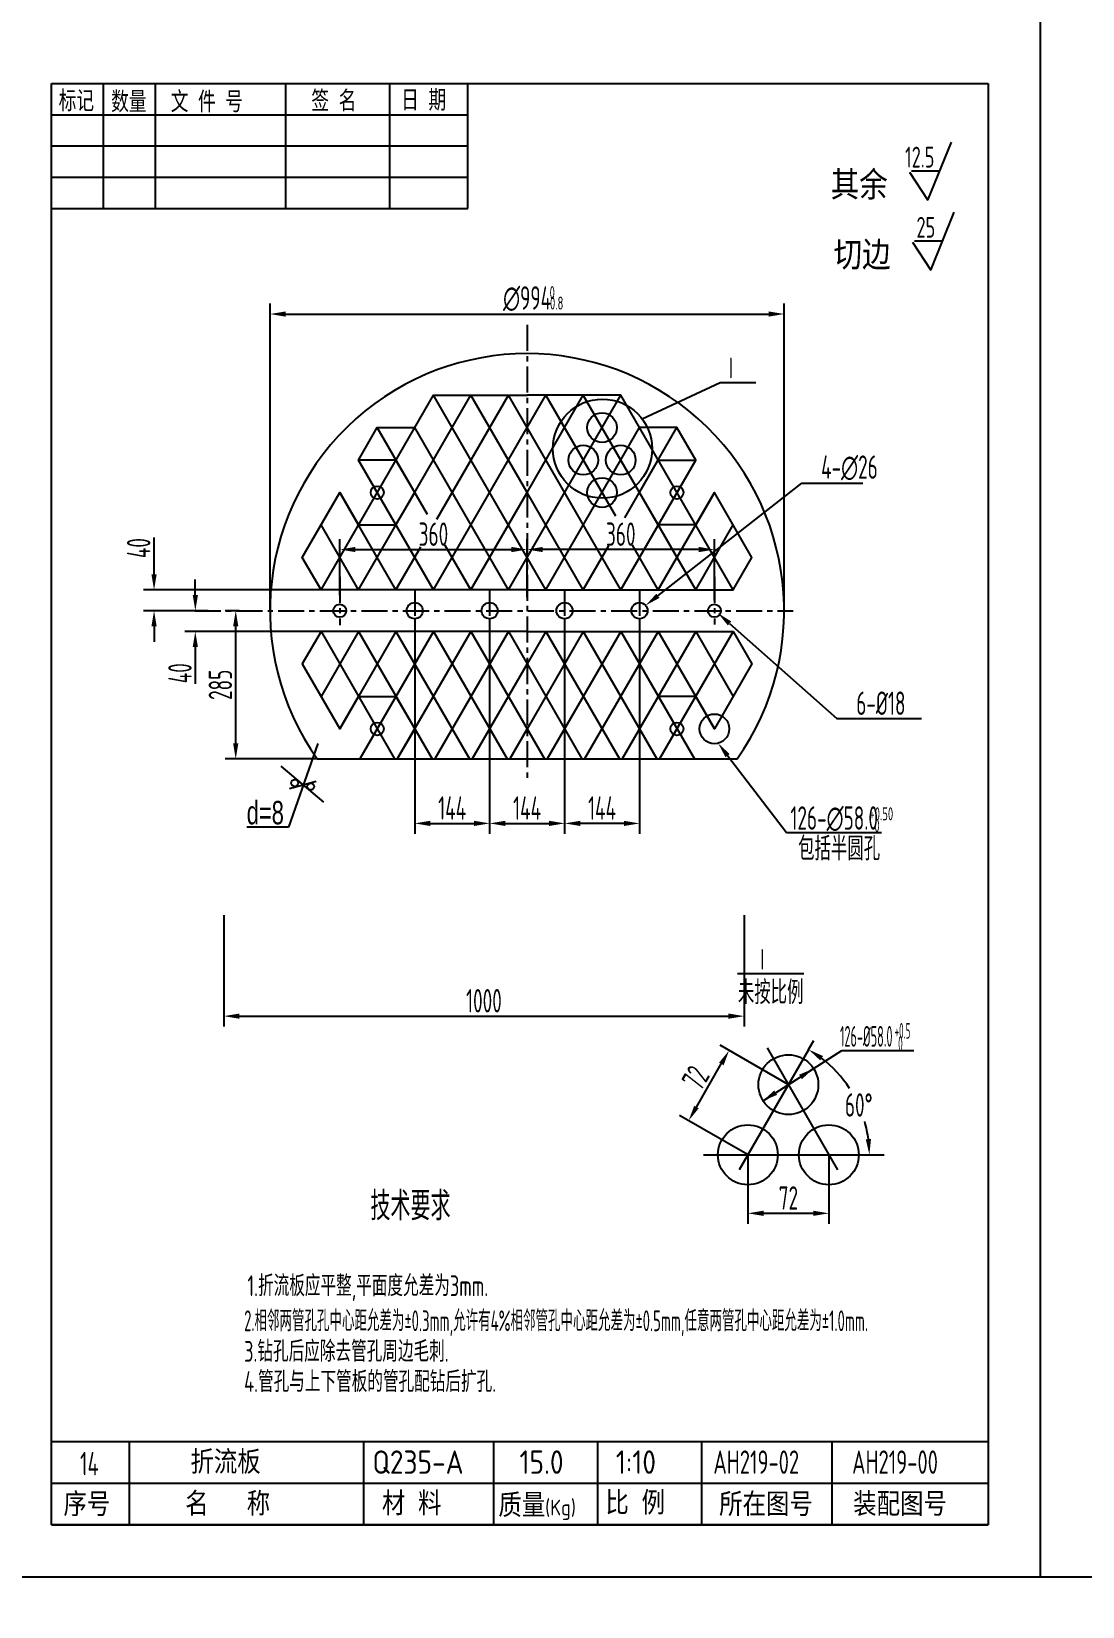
# Model space of a CAD drawing. Extents: x -1819 to 594, y -265 to 873.
# Drawn here: x -1498.8 to -1296.8, y 0.8 to 303.5 of the extents above; entities that cross this region are included whole.
import ezdxf
from ezdxf.enums import TextEntityAlignment as Align

# ---------------------------------------------------------------- set-up
doc = ezdxf.new("R2010")
doc.units = 0
doc.header["$LTSCALE"] = 2
doc.header["$MEASUREMENT"] = 0
doc.linetypes.add('CENTERX2', pattern=[4, 2.5, -0.5, 0.5, -0.5])
doc.layers.get('0').update_dxf_attribs({"linetype": 'CONTINUOUS'})
doc.layers.get('DEFPOINTS').update_dxf_attribs({"linetype": 'CONTINUOUS'})
for name, color, linetype in [('16CEN', 6, 'CENTERX2'), ('16CON', 4, 'CONTINUOUS'), ('16CON2', 3, 'CONTINUOUS'), ('16DIM', 3, 'CONTINUOUS'), ('16TXT', 3, 'CONTINUOUS')]:
    doc.layers.add(name, color=color, linetype=linetype)
doc.styles.add('GREEKC', font='greekc.shx', dxfattribs={"width": 0.7, "bigfont": 'hztxt2.shx'})
doc.styles.add('HZ', font='ascii.shx', dxfattribs={"width": 0.7, "bigfont": 'hztxt2.shx'})
doc.styles.add('HZ1', font='ascii.shx', dxfattribs={"width": 0.75, "bigfont": 'hztxt2.shx'})
doc.styles.get("Standard").update_dxf_attribs({"font": 'ascii.shx', "width": 0.75})
doc.dimstyles.get("Standard").update_dxf_attribs({"dimtxt": 4.5, "dimasz": 3, "dimexe": 2, "dimexo": 0.0625, "dimgap": 0.7, "dimtad": 1, "dimdec": 4, "dimzin": 0, "dimtxsty": 'HZ', "dimcen": 0.09, "dimazin": 3, "dimtfac": 1, "dimtdec": 4, "dimtofl": 0, "dimtmove": 0, "dimatfit": 3, "dimtolj": 1, "dimtzin": 0})

# ---------------------------------------------------------------- blocks, each defined once
blk = doc.blocks.new('*D130')
at = {"color": 0, "linetype": 'BYBLOCK'}
for p, q in [((-484.94, 720.19), (-498.01, 727.74)), ((-502.56, 715.85), (-497.78, 724.14)), ((-492.73, 706.71), (-505.79, 714.25))]:
    blk.add_line(p, q, dxfattribs=at)
for points in [[(-498.21, 724.39), (-497.34, 723.89), (-496.28, 726.74)], [(-502.99, 716.1), (-502.13, 715.6), (-504.06, 713.25)]]:
    blk.add_solid(points, dxfattribs=at)
at = {"layer": 'DEFPOINTS', "color": 0, "linetype": 'BYBLOCK'}
for p in [(-496.28, 726.74), (-484.89, 720.16), (-492.67, 706.68)]:
    blk.add_point(p, dxfattribs=at)
at = {"color": 0, "linetype": 'BYBLOCK', "insert": (-502.72, 721.47), "char_height": 4.5, "attachment_point": 5, "rotation": 60, "style": 'HZ'}
blk.add_mtext('\\A1;72', dxfattribs=at)
blk = doc.blocks.new('*D129')
at = {"color": 0, "linetype": 'BYBLOCK'}
blk.add_line((-488.78, 248.91), (-487.77, 250.65), dxfattribs=at)
for start, end in [(33.1123, 52.6346), (7.3654, 15.9246)]:
    blk.add_arc((-500.45, 228.69), 23.35, start, end, dxfattribs=at)
for points in [[(-486.55, 246.83), (-486, 247.67), (-488.77, 248.91)], [(-476.79, 231.72), (-477.79, 231.65), (-477.1, 228.69)]]:
    blk.add_solid(points, dxfattribs=at)
at = {"layer": 'DEFPOINTS', "color": 0, "linetype": 'BYBLOCK'}
for p in [(-488.81, 248.85), (-482.56, 243.7), (-508.98, 228.69), (-474.24, 228.69), (-502.12, 225.8)]:
    blk.add_point(p, dxfattribs=at)
at = {"color": 0, "linetype": 'BYBLOCK', "insert": (-479.15, 238.27), "char_height": 4.5, "attachment_point": 5, "style": 'HZ'}
blk.add_mtext('\\A1;60°', dxfattribs=at)
blk = doc.blocks.new('*D128')
at = {"color": 0, "linetype": 'BYBLOCK'}
for p, q in [((-492.67, 706.62), (-492.67, 693.44)), ((-477.11, 706.62), (-477.11, 693.44)), ((-489.67, 695.44), (-480.11, 695.44))]:
    blk.add_line(p, q, dxfattribs=at)
for points in [[(-489.67, 695.94), (-489.67, 694.94), (-492.67, 695.44)], [(-480.11, 695.94), (-480.11, 694.94), (-477.11, 695.44)]]:
    blk.add_solid(points, dxfattribs=at)
at = {"layer": 'DEFPOINTS', "color": 0, "linetype": 'BYBLOCK'}
for p in [(-492.67, 706.68), (-477.11, 706.68), (-477.11, 695.44)]:
    blk.add_point(p, dxfattribs=at)
at = {"color": 0, "linetype": 'BYBLOCK', "insert": (-484.89, 698.39), "char_height": 4.5, "attachment_point": 5, "style": 'HZ'}
blk.add_mtext('\\A1;72', dxfattribs=at)
blk = doc.blocks.new('*D242')
at = {"color": 0, "linetype": 'BYBLOCK'}
for p, q in [((-361.41, 846.41), (-361.41, 852.49)), ((-261.41, 846.41), (-261.41, 852.49)), ((-358.41, 850.49), (-264.41, 850.49)), ((-932.01, 186.91), (-932.01, 200.41)), ((-950.1, 183.91), (-930.01, 183.91)), ((-947.91, 181.79), (-930.01, 181.79)), ((-932.01, 178.79), (-932.01, 175.79))]:
    blk.add_line(p, q, dxfattribs=at)
for points in [[(-358.41, 850.99), (-358.41, 849.99), (-361.41, 850.49)], [(-264.41, 850.99), (-264.41, 849.99), (-261.41, 850.49)], [(-932.51, 186.91), (-931.51, 186.91), (-932.01, 183.91)], [(-932.51, 178.79), (-931.51, 178.79), (-932.01, 181.79)]]:
    blk.add_solid(points, dxfattribs=at)
at = {"layer": 'DEFPOINTS', "color": 0, "linetype": 'BYBLOCK'}
for p in [(-261.41, 850.49), (-361.41, 846.34), (-261.41, 846.34), (-950.16, 183.91), (-947.98, 181.79), (-932.01, 183.91)]:
    blk.add_point(p, dxfattribs=at)
at = {"color": 0, "linetype": 'BYBLOCK', "insert": (-311.41, 853.44), "char_height": 4.5, "attachment_point": 5, "style": 'HZ'}
blk.add_mtext('\\A1;∅996', dxfattribs=at)
at = {"color": 0, "linetype": 'BYBLOCK', "insert": (-935.18, 195.16), "char_height": 4.5, "attachment_point": 5, "rotation": 90, "style": 'HZ'}
blk.add_mtext('\\A1;4X45°', dxfattribs=at)
blk = doc.blocks.new('*D241')
at = {"color": 0, "linetype": 'BYBLOCK'}
for p, q in [((-363.41, 846.41), (-363.41, 857.76)), ((-259.46, 846.41), (-259.46, 857.76)), ((-360.41, 855.76), (-262.46, 855.76)), ((-743.35, 68.98), (-766.4, 68.98)), ((-764.4, 65.98), (-764.4, 59.98)), ((-743.28, 56.98), (-766.4, 56.98))]:
    blk.add_line(p, q, dxfattribs=at)
for points in [[(-360.41, 856.26), (-360.41, 855.26), (-363.41, 855.76)], [(-262.46, 856.26), (-262.46, 855.26), (-259.46, 855.76)], [(-764.9, 65.98), (-763.9, 65.98), (-764.4, 68.98)], [(-764.9, 59.98), (-763.9, 59.98), (-764.4, 56.98)]]:
    blk.add_solid(points, dxfattribs=at)
at = {"layer": 'DEFPOINTS', "color": 0, "linetype": 'BYBLOCK'}
for p in [(-259.46, 855.76), (-363.41, 846.34), (-259.46, 846.34), (-743.29, 68.98), (-764.4, 56.98), (-743.22, 56.98)]:
    blk.add_point(p, dxfattribs=at)
at = {"color": 0, "linetype": 'BYBLOCK', "insert": (-311.44, 858.71), "char_height": 4.5, "attachment_point": 5, "style": 'HZ'}
blk.add_mtext('\\A1;∅1042', dxfattribs=at)
at = {"color": 0, "linetype": 'BYBLOCK', "insert": (-767.35, 62.98), "char_height": 4.5, "attachment_point": 5, "rotation": 90, "style": 'HZ'}
blk.add_mtext('\\A1;90', dxfattribs=at)
blk = doc.blocks.new('*D240')
at = {"color": 0, "linetype": 'BYBLOCK'}
for p, q in [((-365.91, 847.84), (-365.91, 863.32)), ((-256.91, 847.7), (-256.91, 863.32)), ((-362.91, 861.32), (-259.91, 861.32)), ((-735.41, 117.36), (-776.31, 117.36)), ((-774.31, 114.36), (-774.31, 59.98)), ((-754.61, 56.98), (-776.31, 56.98))]:
    blk.add_line(p, q, dxfattribs=at)
for points in [[(-362.91, 861.82), (-362.91, 860.82), (-365.91, 861.32)], [(-259.91, 861.82), (-259.91, 860.82), (-256.91, 861.32)], [(-774.81, 114.36), (-773.81, 114.36), (-774.31, 117.36)], [(-774.81, 59.98), (-773.81, 59.98), (-774.31, 56.98)]]:
    blk.add_solid(points, dxfattribs=at)
at = {"layer": 'DEFPOINTS', "color": 0, "linetype": 'BYBLOCK'}
for p in [(-256.91, 861.32), (-365.91, 847.78), (-256.91, 847.64), (-735.35, 117.36), (-774.31, 56.98), (-754.55, 56.98)]:
    blk.add_point(p, dxfattribs=at)
at = {"color": 0, "linetype": 'BYBLOCK', "insert": (-311.41, 864.27), "char_height": 4.5, "attachment_point": 5, "style": 'HZ'}
blk.add_mtext('\\A1;∅1090', dxfattribs=at)
at = {"color": 0, "linetype": 'BYBLOCK', "insert": (-777.26, 87.17), "char_height": 4.5, "attachment_point": 5, "rotation": 90, "style": 'HZ'}
blk.add_mtext('\\A1;320', dxfattribs=at)
blk = doc.blocks.new('*D239')
at = {"color": 0, "linetype": 'BYBLOCK'}
for p, q in [((-367.91, 845.81), (-367.91, 868.74)), ((-254.91, 845.81), (-254.91, 868.74)), ((-364.91, 866.74), (-257.91, 866.74)), ((-593.4, 455.74), (-593.4, 434.33)), ((-493.4, 455.74), (-493.4, 434.33)), ((-590.4, 436.33), (-496.4, 436.33))]:
    blk.add_line(p, q, dxfattribs=at)
for points in [[(-364.91, 867.24), (-364.91, 866.24), (-367.91, 866.74)], [(-257.91, 867.24), (-257.91, 866.24), (-254.91, 866.74)], [(-590.4, 436.83), (-590.4, 435.83), (-593.4, 436.33)], [(-496.4, 436.83), (-496.4, 435.83), (-493.4, 436.33)]]:
    blk.add_solid(points, dxfattribs=at)
at = {"layer": 'DEFPOINTS', "color": 0, "linetype": 'BYBLOCK'}
for p in [(-254.91, 866.74), (-367.91, 845.74), (-254.91, 845.74), (-593.4, 455.8), (-493.4, 455.8), (-493.4, 436.33)]:
    blk.add_point(p, dxfattribs=at)
at = {"color": 0, "linetype": 'BYBLOCK', "char_height": 4.5, "attachment_point": 5, "style": 'HZ'}
for s, insert in [('\\A1;∅1130', (-311.41, 869.69)), ('\\A1;1000', (-543.4, 439.28))]:
    blk.add_mtext(s, dxfattribs=dict(at, insert=insert))
blk = doc.blocks.new('*D243')
at = {"color": 0, "linetype": 'BYBLOCK'}
for p, q in [((-361.41, 838.68), (-361.41, 823.25)), ((-261.41, 838.68), (-261.41, 823.25)), ((-358.41, 825.25), (-264.41, 825.25)), ((-931.15, 470.72), (-931.15, 484.22)), ((-950.07, 467.72), (-929.15, 467.72)), ((-933.38, 465.62), (-929.15, 465.62)), ((-931.15, 462.62), (-931.15, 459.62))]:
    blk.add_line(p, q, dxfattribs=at)
for points in [[(-358.41, 825.75), (-358.41, 824.75), (-361.41, 825.25)], [(-264.41, 825.75), (-264.41, 824.75), (-261.41, 825.25)], [(-931.65, 470.72), (-930.65, 470.72), (-931.15, 467.72)], [(-931.65, 462.62), (-930.65, 462.62), (-931.15, 465.62)]]:
    blk.add_solid(points, dxfattribs=at)
at = {"layer": 'DEFPOINTS', "color": 0, "linetype": 'BYBLOCK'}
for p in [(-361.41, 838.74), (-261.41, 838.74), (-261.41, 825.25), (-950.13, 467.72), (-931.15, 467.72), (-933.44, 465.62)]:
    blk.add_point(p, dxfattribs=at)
at = {"color": 0, "linetype": 'BYBLOCK', "insert": (-311.41, 828.2), "char_height": 4.5, "attachment_point": 5, "style": 'HZ'}
blk.add_mtext('\\A1;∅1000', dxfattribs=at)
at = {"color": 0, "linetype": 'BYBLOCK', "insert": (-934.33, 478.97), "char_height": 4.5, "attachment_point": 5, "rotation": 90, "style": 'HZ'}
blk.add_mtext('\\A1;4X45°', dxfattribs=at)
blk = doc.blocks.new('*D269')
at = {"color": 0, "linetype": 'BYBLOCK'}
for p, q in [((-383.1, 739.99), (-383.1, 747.04)), ((-351.07, 736.99), (-385.1, 736.99)), ((-374.57, 732.99), (-385.1, 732.99)), ((-383.1, 729.99), (-383.1, 726.99))]:
    blk.add_line(p, q, dxfattribs=at)
for points in [[(-383.6, 739.99), (-382.6, 739.99), (-383.1, 736.99)], [(-383.6, 729.99), (-382.6, 729.99), (-383.1, 732.99)]]:
    blk.add_solid(points, dxfattribs=at)
at = {"layer": 'DEFPOINTS', "color": 0, "linetype": 'BYBLOCK'}
for p in [(-383.1, 736.99), (-351.01, 736.99), (-374.51, 732.99)]:
    blk.add_point(p, dxfattribs=at)
at = {"color": 0, "linetype": 'BYBLOCK', "insert": (-386.05, 745.02), "char_height": 4.5, "attachment_point": 5, "rotation": 90, "style": 'HZ'}
blk.add_mtext('\\A1;40', dxfattribs=at)
blk = doc.blocks.new('*D272')
at = {"color": 0, "linetype": 'BYBLOCK'}
for p, q in [((-311.41, 744.82), (-311.41, 746.75)), ((-278.41, 744.75), (-308.41, 744.75)), ((-275.41, 734.96), (-275.41, 746.75))]:
    blk.add_line(p, q, dxfattribs=at)
for points in [[(-308.41, 745.25), (-308.41, 744.25), (-311.41, 744.75)], [(-278.41, 745.25), (-278.41, 744.25), (-275.41, 744.75)]]:
    blk.add_solid(points, dxfattribs=at)
at = {"layer": 'DEFPOINTS', "color": 0, "linetype": 'BYBLOCK'}
for p in [(-311.41, 744.75), (-311.41, 744.75), (-275.41, 734.9)]:
    blk.add_point(p, dxfattribs=at)
at = {"color": 0, "linetype": 'BYBLOCK', "insert": (-293.41, 747.7), "char_height": 4.5, "attachment_point": 5, "style": 'HZ'}
blk.add_mtext('\\A1;360', dxfattribs=at)
blk = doc.blocks.new('*D271')
at = {"color": 0, "linetype": 'BYBLOCK'}
for p, q in [((-347.41, 735.95), (-347.41, 746.75)), ((-344.41, 744.75), (-314.41, 744.75)), ((-311.41, 735.57), (-311.41, 746.75))]:
    blk.add_line(p, q, dxfattribs=at)
for points in [[(-344.41, 745.25), (-344.41, 744.25), (-347.41, 744.75)], [(-314.41, 745.25), (-314.41, 744.25), (-311.41, 744.75)]]:
    blk.add_solid(points, dxfattribs=at)
at = {"layer": 'DEFPOINTS', "color": 0, "linetype": 'BYBLOCK'}
for p in [(-311.41, 744.75), (-347.41, 735.89), (-311.41, 735.51)]:
    blk.add_point(p, dxfattribs=at)
at = {"color": 0, "linetype": 'BYBLOCK', "insert": (-329.41, 747.7), "char_height": 4.5, "attachment_point": 5, "style": 'HZ'}
blk.add_mtext('\\A1;360', dxfattribs=at)
blk = doc.blocks.new('*D270')
at = {"color": 0, "linetype": 'BYBLOCK'}
for p, q in [((-375.17, 735.99), (-375.17, 738.99)), ((-372.69, 732.99), (-377.17, 732.99)), ((-351.07, 728.99), (-377.17, 728.99)), ((-375.17, 725.99), (-375.17, 718.94))]:
    blk.add_line(p, q, dxfattribs=at)
for points in [[(-375.67, 735.99), (-374.67, 735.99), (-375.17, 732.99)], [(-375.67, 725.99), (-374.67, 725.99), (-375.17, 728.99)]]:
    blk.add_solid(points, dxfattribs=at)
at = {"layer": 'DEFPOINTS', "color": 0, "linetype": 'BYBLOCK'}
for p in [(-372.62, 732.99), (-375.17, 728.99), (-351.01, 728.99)]:
    blk.add_point(p, dxfattribs=at)
at = {"color": 0, "linetype": 'BYBLOCK', "insert": (-378.12, 720.97), "char_height": 4.5, "attachment_point": 5, "rotation": 90, "style": 'HZ'}
blk.add_mtext('\\A1;40', dxfattribs=at)
blk = doc.blocks.new('*D273')
at = {"color": 0, "linetype": 'BYBLOCK'}
for p, q in [((-584.5, 811.31), (-584.5, 870.26)), ((-485.7, 811.31), (-485.7, 870.26)), ((-581.5, 868.26), (-488.7, 868.26))]:
    blk.add_line(p, q, dxfattribs=at)
for points in [[(-581.5, 868.76), (-581.5, 867.76), (-584.5, 868.26)], [(-488.7, 868.76), (-488.7, 867.76), (-485.7, 868.26)]]:
    blk.add_solid(points, dxfattribs=at)
at = {"layer": 'DEFPOINTS', "color": 0, "linetype": 'BYBLOCK'}
for p in [(-485.7, 868.26), (-584.5, 811.25), (-485.7, 811.25)]:
    blk.add_point(p, dxfattribs=at)
at = {"color": 0, "linetype": 'BYBLOCK', "insert": (-535.1, 871.21), "char_height": 4.5, "attachment_point": 5, "style": 'HZ'}
blk.add_mtext('\\A1;∅994', dxfattribs=at)
blk = doc.blocks.new('*D274')
at = {"color": 0, "linetype": 'BYBLOCK'}
for p, q in [((-590.46, 811.25), (-593.1, 811.25)), ((-591.1, 785.75), (-591.1, 808.25)), ((-575.52, 782.75), (-593.1, 782.75))]:
    blk.add_line(p, q, dxfattribs=at)
for points in [[(-591.6, 808.25), (-590.6, 808.25), (-591.1, 811.25)], [(-591.6, 785.75), (-590.6, 785.75), (-591.1, 782.75)]]:
    blk.add_solid(points, dxfattribs=at)
at = {"layer": 'DEFPOINTS', "color": 0, "linetype": 'BYBLOCK'}
for p in [(-591.1, 811.25), (-590.4, 811.25), (-575.45, 782.75)]:
    blk.add_point(p, dxfattribs=at)
at = {"color": 0, "linetype": 'BYBLOCK', "insert": (-594.05, 797), "char_height": 4.5, "attachment_point": 5, "rotation": 90, "style": 'HZ'}
blk.add_mtext('\\A1;285', dxfattribs=at)
blk = doc.blocks.new('*D275')
at = {"color": 0, "linetype": 'BYBLOCK'}
for p, q in [((-542.3, 809.64), (-542.3, 768.37)), ((-527.9, 809.64), (-527.9, 768.37)), ((-539.3, 770.37), (-530.9, 770.37))]:
    blk.add_line(p, q, dxfattribs=at)
for points in [[(-539.3, 770.87), (-539.3, 769.87), (-542.3, 770.37)], [(-530.9, 770.87), (-530.9, 769.87), (-527.9, 770.37)]]:
    blk.add_solid(points, dxfattribs=at)
at = {"layer": 'DEFPOINTS', "color": 0, "linetype": 'BYBLOCK'}
for p in [(-542.3, 809.7), (-527.9, 809.7), (-527.9, 770.37)]:
    blk.add_point(p, dxfattribs=at)
at = {"color": 0, "linetype": 'BYBLOCK', "insert": (-535.1, 773.32), "char_height": 4.5, "attachment_point": 5, "style": 'HZ'}
blk.add_mtext('\\A1;144', dxfattribs=at)
blk = doc.blocks.new('*D276')
at = {"color": 0, "linetype": 'BYBLOCK'}
for p, q in [((-513.5, 809.64), (-513.5, 768.37)), ((-527.9, 774.5), (-527.9, 768.37)), ((-516.5, 770.37), (-524.9, 770.37))]:
    blk.add_line(p, q, dxfattribs=at)
for points in [[(-524.9, 770.87), (-524.9, 769.87), (-527.9, 770.37)], [(-516.5, 770.87), (-516.5, 769.87), (-513.5, 770.37)]]:
    blk.add_solid(points, dxfattribs=at)
at = {"layer": 'DEFPOINTS', "color": 0, "linetype": 'BYBLOCK'}
for p in [(-513.5, 809.7), (-527.9, 774.56), (-527.9, 770.37)]:
    blk.add_point(p, dxfattribs=at)
at = {"color": 0, "linetype": 'BYBLOCK', "insert": (-520.7, 773.32), "char_height": 4.5, "attachment_point": 5, "style": 'HZ'}
blk.add_mtext('\\A1;144', dxfattribs=at)
blk = doc.blocks.new('*D277')
at = {"color": 0, "linetype": 'BYBLOCK'}
for p, q in [((-556.7, 809.64), (-556.7, 768.37)), ((-542.3, 773.45), (-542.3, 768.37)), ((-553.7, 770.37), (-545.3, 770.37))]:
    blk.add_line(p, q, dxfattribs=at)
for points in [[(-553.7, 770.87), (-553.7, 769.87), (-556.7, 770.37)], [(-545.3, 770.87), (-545.3, 769.87), (-542.3, 770.37)]]:
    blk.add_solid(points, dxfattribs=at)
at = {"layer": 'DEFPOINTS', "color": 0, "linetype": 'BYBLOCK'}
for p in [(-556.7, 809.7), (-542.3, 773.52), (-542.3, 770.37)]:
    blk.add_point(p, dxfattribs=at)
at = {"color": 0, "linetype": 'BYBLOCK', "insert": (-549.5, 773.32), "char_height": 4.5, "attachment_point": 5, "style": 'HZ'}
blk.add_mtext('\\A1;144', dxfattribs=at)

msp = doc.modelspace()

# ---------------------------------------------------------------- linework, layer by layer
for p in [(-1314.95884, 293.51154), (-1494.95884, 16.51154)]:
    msp.add_line(p, (-1314.95884, 16.51154))
msp.add_lwpolyline([(-1494.95884, 293.51154), (-1314.95884, 293.51154)])
at = {"layer": '16CEN'}
for p, q in [((-1403.56651, 247.1108), (-1403.56651, 159.41334)), ((-1439.56651, 198.6944), (-1439.56651, 189.3908)), ((-1367.56651, 198.6944), (-1367.56651, 189.52762)), ((-1425.16651, 196.20205), (-1425.16651, 188.20205)), ((-1410.76651, 196.20205), (-1410.76651, 188.20205)), ((-1396.36651, 196.20205), (-1396.36651, 188.20205)), ((-1381.96651, 196.20205), (-1381.96651, 188.20205)), ((-1467.41676, 192.20205), (-1352.4583, 192.20205))]:
    msp.add_line(p, q, dxfattribs=at)
at = {"layer": '16CON'}
msp.add_line((-1443.91635, 163.70205), (-1363.21666, 163.70205), dxfattribs=at)
for points in [[(-1494.95884, 16.51154), (-1494.95884, 293.51154)], [(-1403.56651, 196.20205), (-1443.16651, 196.20205), (-1446.76651, 202.43743), (-1439.56651, 214.9082), (-1435.96651, 208.67282), (-1428.76651, 208.67282), (-1425.16651, 214.9082), (-1428.76651, 221.14358), (-1435.96651, 221.14358), (-1432.36651, 227.37896), (-1425.16651, 227.37896), (-1421.56651, 233.61435), (-1403.56651, 233.61435)], [(-1403.56651, 196.20205), (-1363.96651, 196.20205), (-1360.36651, 202.43743), (-1367.56651, 214.9082), (-1371.16651, 208.67282), (-1378.36651, 208.67282), (-1381.96651, 214.9082), (-1378.36651, 221.14358), (-1371.16651, 221.14358), (-1374.76651, 227.37896), (-1381.96651, 227.37896), (-1385.56651, 233.61435), (-1403.56651, 233.61435)], [(-1403.56651, 188.20205), (-1443.16651, 188.20205), (-1446.76651, 181.96667), (-1439.56651, 169.4959), (-1435.96651, 175.73128), (-1428.76651, 175.73128), (-1425.16651, 169.4959), (-1428.51159, 163.70205)], [(-1403.56651, 188.20205), (-1363.96651, 188.20205), (-1360.36651, 181.96667), (-1367.56651, 169.4959), (-1371.16651, 175.73128), (-1378.36651, 175.73128), (-1381.96651, 169.4959), (-1378.62143, 163.70205)]]:
    msp.add_lwpolyline(points, dxfattribs=at)
for centre, radius in [((-1389.16651, 227.37896), 2.85), ((-1392.76651, 221.14358), 2.85), ((-1385.56651, 221.14358), 2.85), ((-1432.36651, 214.9082), 1.25), ((-1389.16651, 214.9082), 2.85), ((-1374.76651, 214.9082), 1.25), ((-1425.16651, 192.20205), 1.55), ((-1410.76651, 192.20205), 1.55), ((-1396.36651, 192.20205), 1.55), ((-1381.96651, 192.20205), 1.55), ((-1439.56651, 192.20205), 1.25), ((-1367.56651, 192.20205), 1.25), ((-1432.36651, 169.4959), 1.25), ((-1374.76651, 169.4959), 1.25), ((-1367.56651, 169.4959), 2.85), ((-1353.35272, 101.11339), 5.75), ((-1361.136, 87.63234), 5.75), ((-1345.56943, 87.63234), 5.75)]:
    msp.add_circle(centre, radius, dxfattribs=at)
msp.add_arc((-1403.56651, 192.20205), 49.4, 324.765582, 215.234418, dxfattribs=at)
at = {"layer": '16CON2'}
for p, q in [((-1443.16651, 196.20205), (-1421.56651, 233.61435)), ((-1435.96651, 196.20205), (-1414.36651, 233.61435)), ((-1403.56651, 202.43743), (-1421.56651, 233.61435)), ((-1420.92245, 209.78835), (-1407.16651, 233.61435)), ((-1403.56651, 214.9082), (-1414.36651, 233.61435)), ((-1403.56651, 227.37896), (-1407.16651, 233.61435)), ((-1403.56651, 202.43743), (-1385.56651, 233.61435)), ((-1403.56651, 214.9082), (-1392.76651, 233.61435)), ((-1403.56651, 227.37896), (-1399.96651, 233.61435)), ((-1386.53479, 210.34993), (-1399.96651, 233.61435)), ((-1371.16651, 196.20205), (-1392.76651, 233.61435)), ((-1363.96651, 196.20205), (-1385.56651, 233.61435)), ((-1381.47503, 229.07877), (-1366.4382, 236.0338)), ((-1366.4382, 236.0338), (-1359.6267, 236.0338)), ((-1422.71545, 210.66285), (-1432.36651, 227.37896)), ((-1407.16651, 196.20205), (-1425.16651, 227.37896)), ((-1421.56651, 196.20205), (-1403.56651, 227.37896)), ((-1385.56651, 196.20205), (-1403.56651, 227.37896)), ((-1399.96651, 196.20205), (-1381.96651, 227.37896)), ((-1384.789, 210.0195), (-1374.76651, 227.37896)), ((-1371.16651, 221.14358), (-1374.76651, 227.37896)), ((-1421.56651, 196.20205), (-1435.96651, 221.14358)), ((-1385.56651, 196.20205), (-1371.16651, 221.14358)), ((-1446.76651, 202.43743), (-1439.56651, 214.9082)), ((-1428.76651, 196.20205), (-1439.56651, 214.9082)), ((-1414.36651, 196.20205), (-1403.56651, 214.9082)), ((-1392.76651, 196.20205), (-1403.56651, 214.9082)), ((-1378.42798, 195.06063), (-1350.76531, 216.7008)), ((-1378.36651, 196.20205), (-1367.56651, 214.9082)), ((-1360.36651, 202.43743), (-1367.56651, 214.9082)), ((-1350.76531, 216.7008), (-1347.76531, 216.7008)), ((-1347.76531, 216.7008), (-1339.01531, 216.7008)), ((-1435.96651, 196.20205), (-1443.16651, 208.67282)), ((-1371.16651, 196.20205), (-1363.96651, 208.67282)), ((-1428.76651, 196.20205), (-1424.00807, 204.4439)), ((-1414.36651, 196.20205), (-1419.30756, 204.76021)), ((-1392.76651, 196.20205), (-1387.84281, 204.73014)), ((-1378.36651, 196.20205), (-1383.33751, 204.81207)), ((-1443.16651, 196.20205), (-1446.76651, 202.43743)), ((-1407.16651, 196.20205), (-1403.56651, 202.43743)), ((-1399.96651, 196.20205), (-1403.56651, 202.43743)), ((-1363.96651, 196.20205), (-1360.36651, 202.43743)), ((-1443.16651, 188.20205), (-1429.02143, 163.70205)), ((-1435.96651, 188.20205), (-1443.16651, 175.73128)), ((-1428.76651, 188.20205), (-1439.56651, 169.4959)), ((-1435.96651, 188.20205), (-1421.82143, 163.70205)), ((-1421.56651, 188.20205), (-1435.71159, 163.70205)), ((-1428.76651, 188.20205), (-1414.62143, 163.70205)), ((-1414.36651, 188.20205), (-1428.51159, 163.70205)), ((-1421.56651, 188.20205), (-1407.42143, 163.70205)), ((-1407.16651, 188.20205), (-1421.31159, 163.70205)), ((-1414.36651, 188.20205), (-1403.56651, 169.4959)), ((-1407.16651, 188.20205), (-1403.56651, 181.96667)), ((-1392.76651, 188.20205), (-1403.56651, 169.4959)), ((-1399.96651, 188.20205), (-1403.56651, 181.96667)), ((-1399.96651, 188.20205), (-1385.82143, 163.70205)), ((-1385.56651, 188.20205), (-1399.71159, 163.70205)), ((-1392.76651, 188.20205), (-1378.62143, 163.70205)), ((-1378.36651, 188.20205), (-1392.51159, 163.70205)), ((-1385.56651, 188.20205), (-1371.42143, 163.70205)), ((-1371.16651, 188.20205), (-1385.31159, 163.70205)), ((-1378.36651, 188.20205), (-1367.56651, 169.4959)), ((-1363.96651, 188.20205), (-1378.11159, 163.70205)), ((-1371.16651, 188.20205), (-1363.96651, 175.73128)), ((-1364.66388, 189.7562), (-1344.01255, 171.4708)), ((-1363.96651, 188.20205), (-1360.36651, 181.96667)), ((-1446.76651, 181.96667), (-1439.56651, 169.4959)), ((-1403.56651, 181.96667), (-1414.11159, 163.70205)), ((-1403.56651, 181.96667), (-1393.02143, 163.70205)), ((-1360.36651, 181.96667), (-1367.56651, 169.4959)), ((-1344.01255, 171.4708), (-1341.01255, 171.4708)), ((-1341.01255, 171.4708), (-1327.76255, 171.4708)), ((-1443.76336, 166.67288), (-1449.41568, 150.62277)), ((-1403.56651, 169.4959), (-1406.91159, 163.70205)), ((-1403.56651, 169.4959), (-1400.22143, 163.70205)), ((-1365.04315, 164.34968), (-1353.73408, 149.54312)), ((-1450.87527, 162.32756), (-1442.70528, 155.39488)), ((-1449.25124, 158.03795), (-1444.07946, 159.41308)), ((-1452.41568, 150.62277), (-1457.41568, 150.62277)), ((-1449.41568, 150.62277), (-1452.41568, 150.62277)), ((-1353.73408, 149.54312), (-1350.73408, 149.54312)), ((-1350.73408, 149.54312), (-1335.48408, 149.54312)), ((-1363.10174, 122.46791), (-1350.40255, 122.46791)), ((-1349.49572, 107.7939), (-1362.80698, 84.73812)), ((-1357.44068, 108.19395), (-1343.89845, 84.73812)), ((-1369.6697, 87.63234), (-1334.93039, 87.63234)), ((-1494.95884, 32.51154), (-1314.95884, 32.51154)), ((-1725.45884, 6.51154), (-884.45884, 6.51154))]:
    msp.add_line(p, q, dxfattribs=at)
for centre, radius in [((-1389.07828, 223.33924), 9.52636), ((-1448.22421, 159.07658), 0.6639), ((-1445.15134, 158.40733), 0.6639)]:
    msp.add_circle(centre, radius, dxfattribs=at)
for points in [[(-1378.1199, 194.66681), (-1378.73605, 195.45444), (-1380.79086, 193.21217)], [(-1364.99534, 189.38185), (-1364.33242, 190.13054), (-1366.90996, 191.74495)], [(-1365.44051, 164.04619), (-1364.6458, 164.65317), (-1366.86412, 166.73381)]]:
    msp.add_solid(points, dxfattribs=at)
at = {"layer": '16DIM', "color": 3, "linetype": 'BYBLOCK'}
msp.add_line((-1358.19917, 98.01913), (-1343.06222, 107.68342), dxfattribs=at)
at = {"layer": '16DIM', "color": 3}
msp.add_line((-1343.06222, 107.68342), (-1329.26573, 107.68342), dxfattribs=at)
at = {"layer": '16DIM', "color": 3, "linetype": 'BYBLOCK'}
for points in [[(-1351.30391, 103.01468), (-1350.76578, 102.17182), (-1348.50626, 104.20764)], [(-1356.06865, 99.99995), (-1355.53052, 99.15709), (-1358.32817, 97.96413)]]:
    msp.add_solid(points, dxfattribs=at)
at = {"layer": '16TXT'}
for p, q in [((-1304.95884, 600.51154), (-1304.95884, 6.51154)), ((-1494.95884, 269.51154), (-1494.95884, 293.51154)), ((-1484.95884, 269.51154), (-1484.95884, 293.51154)), ((-1474.95884, 269.51154), (-1474.95884, 293.51154)), ((-1449.95884, 269.51154), (-1449.95884, 293.51154)), ((-1429.95884, 269.51154), (-1429.95884, 293.51154)), ((-1414.95884, 269.51154), (-1414.95884, 293.51154)), ((-1494.95884, 287.51154), (-1414.95884, 287.51154)), ((-1494.95884, 281.51154), (-1414.95884, 281.51154)), ((-1326.55861, 271.11075), (-1322.02951, 282.24425)), ((-1494.95884, 275.51154), (-1414.95884, 275.51154)), ((-1330.04824, 276.48815), (-1326.55861, 271.11075)), ((-1329.71079, 276.74244), (-1324.40869, 276.74244)), ((-1494.95884, 269.51154), (-1414.95884, 269.51154)), ((-1325.99634, 257.62839), (-1321.46724, 268.76189)), ((-1329.48597, 263.0058), (-1325.99634, 257.62839)), ((-1329.14852, 263.26008), (-1323.84642, 263.26008)), ((-1494.95884, 16.51154), (-1494.95884, 32.51154)), ((-1479.95884, 16.51154), (-1479.95884, 32.51154)), ((-1434.95884, 16.51154), (-1434.95884, 32.51154)), ((-1409.95884, 16.51154), (-1409.95884, 32.51154)), ((-1389.95884, 16.51154), (-1389.95884, 32.51154)), ((-1369.95884, 16.51154), (-1369.95884, 32.51154)), ((-1344.95884, 16.51154), (-1344.95884, 32.51154)), ((-1494.95884, 24.51154), (-1314.95884, 24.51154)), ((-1314.95884, 16.51154), (-1494.95884, 16.51154))]:
    msp.add_line(p, q, dxfattribs=at)

# ---------------------------------------------------------------- texts
at = {"layer": '16CON2', "style": 'HZ', "width": 0.7}
for s, height, p in [(' 0', 2.5, (-1400.19224, 252.07874)), ('-0.8', 2.5, (-1400.19224, 250.06975)), ('I', 4, (-1364.78161, 236.86193)), ('+0.50', 2.5, (-1337.78753, 151.91155)), (' 0', 2.5, (-1337.78753, 149.65634)), ('包括半圆孔', 4.5, (-1351.48045, 144.21846)), ('I', 4, (-1358.7689, 123.20548)), ('未按比例', 4.5, (-1363.05408, 116.58833))]:
    msp.add_text(s, height=height, dxfattribs=at).set_placement(p)
at = {"layer": '16CON2', "char_height": 4.5}
for s, insert, attachment_point, style in [('\\A1;4-∅26', (-1347.06531, 219.6508), 4, 'HZ'), ('6-%%C18', (-1340.31255, 174.4208), 4, 'HZ'), ('\\A1;d=8', (-1450.30556, 153.36087), 6, 'GREEKC'), ('126-∅58.0', (-1352.96115, 152.21011), 4, 'HZ')]:
    msp.add_mtext(s, dxfattribs=dict(at, insert=insert, attachment_point=attachment_point, style=style))
at = {"layer": '16DIM', "width": 0.5}
for s, height, p in [('126-%%C58.0', 4, (-1343.4298, 108.39508)), ('+0.5', 3, (-1332.95031, 109.9527)), ('0', 3, (-1332.2566, 107.49073))]:
    msp.add_text(s, height=height, dxfattribs=at).set_placement(p)
at = {"layer": '16TXT'}
for s, height, style, width, p in [('标记', 4, 'HZ', 0.85, (-1493.58453, 288.14231)), ('数量', 4, 'HZ', 0.85, (-1483.50625, 287.9896)), ('文 件 号', 4, 'HZ', 0.85, (-1472.05366, 287.9896)), ('签 名', 4, 'HZ', 0.85, (-1445.02545, 288.14231)), ('日 期', 4, 'HZ', 0.85, (-1427.77031, 288.29503)), ('12.5', 4, 'HZ', 0.75, (-1330.92945, 277.36797)), (' 25', 4, 'HZ', 0.75, (-1330.36718, 263.88561)), ('14', 4.5, 'HZ1', 0.75, (-1489.48078, 26.02816)), ('AH219-02', 4.5, 'HZ1', 0.75, (-1367.77353, 26.32481)), ('AH219-00', 4.5, 'HZ1', 0.75, (-1341.10907, 26.32481))]:
    msp.add_text(s, height=height, dxfattribs=dict(at, style=style, width=width)).set_placement(p)
at = {"layer": '16TXT', "style": 'HZ'}
for s, height, p, p2 in [('其余', 5.499077, (-1345.22559, 271.20647), (-1334.27326, 271.20647)), ('切边', 5.522182, (-1344.66332, 257.72412), (-1333.71099, 257.72412))]:
    msp.add_text(s, height=height, dxfattribs=at).set_placement(p, p2, align=Align.ALIGNED)
at = {"layer": '16TXT', "color": 3, "style": 'HZ'}
for s, height, width, p in [('技术要求', 5.5, 0.7, (-1433.67812, 75.04976)), ('1.折流板应平整,平面度允差为3mm.', 4, 0.75, (-1457.3087, 60.46523)), ('2.相邻两管孔孔中心距允差为%%P0.3mm,允许有4%相邻管孔中心距允差为%%P0.5mm,任意两管孔中心距允差为%%P1.0mm.', 4, 0.6, (-1457.94634, 53.73541)), ('3.钻孔后应除去管孔周边毛刺.', 4, 0.75, (-1457.94634, 47.86311)), ('4.管孔与上下管板的管孔配钻后扩孔.', 4, 0.75, (-1457.94634, 42.04333))]:
    msp.add_text(s, height=height, dxfattribs=dict(at, width=width)).set_placement(p)
at = {"layer": '16TXT', "style": 'HZ'}
for s, height, p in [('折流板', 4.5, (-1468.27094, 26.32481)), ('Q235-A', 4.5, (-1433.28903, 26.32481)), ('15.0', 4.5, (-1405.02131, 26.32481)), ('1:10', 4.5, (-1386.50747, 26.32481)), ('序号', 4.5, (-1492.66722, 18.19904)), ('名   称', 4.5, (-1469.26479, 18.30426)), ('材 料', 4.5, (-1431.46292, 18.36057)), ('质量', 4.5, (-1409.08188, 18.0043)), ('(Kg)', 3, (-1400.09544, 18.3436)), ('比 例', 4.5, (-1388.50625, 18.48737)), ('所在图号', 4.5, (-1366.65972, 18.19489)), ('装配图号', 4.5, (-1340.88572, 18.24958))]:
    msp.add_text(s, height=height, dxfattribs=at).set_placement(p)

# ---------------------------------------------------------------- dimensions: what is measured, and where the dimension line sits
at = {"layer": '16CON2'}
for base, p1, p2, text, picture, middle, set_off in [((-1123.37431, 544.69585), (-1236.37431, 523.69598), (-1123.37431, 523.69598), '%%C1130', '*D239', (-1179.87431, 547.64585), (-868.46296, -322.04728)), ((-1125.37431, 539.27771), (-1234.37431, 525.73235), (-1125.37431, 525.58977), '%%C1090', '*D240', (-1179.87431, 542.22771), (-868.46296, -322.04728)), ((-1127.92565, 533.71698), (-1231.87431, 524.29598), (-1127.92565, 524.29598), '%%C1042', '*D241', (-1179.89998, 536.66698), (-868.46296, -322.04728)), ((-1129.87431, 528.44142), (-1229.87431, 524.29598), (-1129.87431, 524.29598), '%%C996', '*D242', (-1179.87431, 531.39142), (-868.46296, -322.04728)), ((-1129.87431, 503.20428), (-1229.87431, 516.69598), (-1129.87431, 516.69598), '%%C1000', '*D243', (-1179.87431, 506.15428), (-868.46296, -322.04728)), ((-1354.16651, 249.2171), (-1452.96651, 192.20205), (-1354.16651, 192.20205), '%%C994', '*D273', (-1403.56651, 252.1671), (-868.46296, -619.04728)), ((-1403.56651, 203.96201), (-1439.56651, 195.09432), (-1403.56651, 194.71697), '360', '*D271', (-1421.56651, 206.91201), (-1092.15516, -540.79085)), ((-1403.56651, 203.96201), (-1367.56651, 194.11101), (-1403.56651, 203.96201), '360', '*D272', (-1385.56651, 206.91201), (-1092.15516, -540.79085)), ((-1410.76651, 151.32202), (-1425.16651, 190.65205), (-1410.76651, 154.46864), '144', '*D277', (-1417.96651, 154.27202), (-868.46296, -619.04728)), ((-1396.36651, 151.32202), (-1410.76651, 190.65205), (-1396.36651, 190.65205), '144', '*D275', (-1403.56651, 154.27202), (-868.46296, -619.04728)), ((-1396.36651, 151.32202), (-1381.96651, 190.65205), (-1396.36651, 155.51752), '144', '*D276', (-1389.16651, 154.27202), (-868.46296, -619.04728))]:
    dim = msp.add_linear_dim(base=base, p1=p1, p2=p2, text=text, dimstyle='STANDARD', dxfattribs=at)
    dim.commit()
    dim.dimension.update_dxf_attribs({"geometry": picture, "text_midpoint": middle, "insert": set_off})
for base, p1, p2, text, picture, middle, set_off in [((-1475.25985, 196.20205), (-1466.66748, 192.20205), (-1443.16651, 196.20205), '40', '*D269', (-1478.20985, 204.22705), (-1092.15516, -540.79085)), ((-1467.32843, 188.20205), (-1464.77905, 192.20205), (-1443.16651, 188.20205), '40', '*D270', (-1470.27843, 180.17705), (-1092.15516, -540.79085)), ((-1459.56389, 192.20205), (-1443.91635, 163.70205), (-1458.86401, 192.20205), '285', '*D274', (-1462.51389, 177.95205), (-868.46296, -619.04728))]:
    dim = msp.add_linear_dim(base=base, p1=p1, p2=p2, angle=90, text=text, dimstyle='STANDARD', dxfattribs=at)
    dim.commit()
    dim.dimension.update_dxf_attribs({"geometry": picture, "text_midpoint": middle, "insert": set_off})
dim = msp.add_angular_dim_2l(base=(-1343.24632, 102.64356), line1=((-1349.49572, 107.7939), (-1362.80698, 84.73812)), line2=((-1369.6697, 87.63234), (-1334.93039, 87.63234)), text='60%%D', dimstyle='STANDARD', override={"dimtih": 1, "dimtoh": 1}, dxfattribs=at)
dim.commit()
dim.dimension.update_dxf_attribs({"geometry": '*D129', "text_midpoint": (-1339.83921, 97.21482), "dimtype": 162, "insert": (-860.68661, -141.05726)})
for p2, distance, picture, middle in [((-1353.35272, 101.11339), 13.1497, '*D130', (-1371.18711, 102.42271)), ((-1345.56943, 87.63234), -11.24245, '*D128', (-1353.35272, 79.33989))]:
    dim = msp.add_aligned_dim(p1=(-1361.136, 87.63234), p2=p2, distance=distance, text='72', dimstyle='STANDARD', dxfattribs=at)
    dim.commit()
    dim.dimension.update_dxf_attribs({"geometry": picture, "text_midpoint": middle, "insert": (-868.46296, -619.04728)})

doc.saveas('drawing.dxf')
